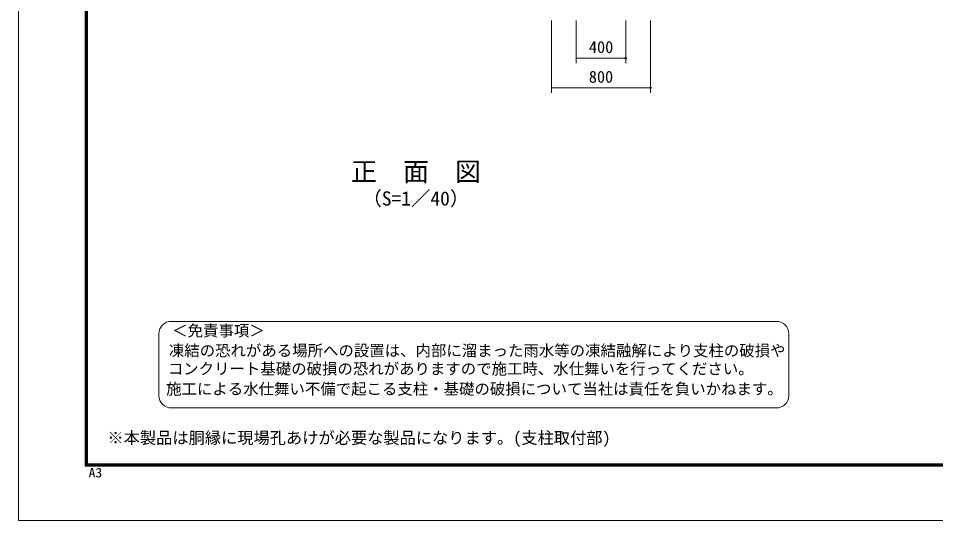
# Model space of a CAD drawing. Units: millimetres at full size. Extents: x -8400 to 8400, y -5940 to 5940.
# Drawn here: x -8400 to -985, y -5940 to -1879 of the extents above; entities that cross this region are included whole.
import ezdxf
from ezdxf.enums import TextEntityAlignment as Align

# ---------------------------------------------------------------- set-up
doc = ezdxf.new("R2010")
doc.units = ezdxf.units.MM
doc.header["$LTSCALE"] = 20
doc.header["$PDMODE"] = 32
doc.header["$PDSIZE"] = 10
for name, color, linetype, lineweight in [('0-4_D-STR-DIM', 7, 'Continuous', 13), ('0-9_D-TTL-TXT', 7, 'Continuous', 13), ('0-C_D-TTL', 7, 'Continuous', 18)]:
    doc.layers.add(name, color=color, linetype=linetype, lineweight=lineweight)
doc.layers.add('0-6_Defpoints', color=253, linetype='Continuous')
doc.styles.add('ＭＳ ゴシック', font='')
doc.styles.get('ＭＳ ゴシック').set_extended_font_data('MS Gothic')

msp = doc.modelspace()

# ---------------------------------------------------------------- linework, layer by layer
at = {"layer": '0-4_D-STR-DIM'}
for p, q in [((-4090.7, -1896.39), (-4090.7, -2481.74)), ((-3890.7, -1896.39), (-3890.7, -2241.74)), ((-3490.7, -1896.39), (-3490.7, -2241.74)), ((-3290.7, -1896.39), (-3290.7, -2481.74)), ((-3890.7, -2201.74), (-3490.7, -2201.74)), ((-4090.7, -2441.74), (-3290.7, -2441.74))]:
    msp.add_line(p, q, dxfattribs=at)
at = {"layer": '0-6_Defpoints'}
for p in [(-3490.7, -2201.74), (-3290.7, -2441.74)]:
    msp.add_point(p, dxfattribs=at)
at = {"layer": '0-9_D-TTL-TXT', "color": 2}
for p, q in [((-2272.51, -4328.7), (-7163.61, -4328.7)), ((-7263.61, -4428.7), (-7263.61, -4928.7)), ((-2172.51, -4928.7), (-2172.51, -4428.7)), ((-7163.61, -5028.7), (-2272.51, -5028.7))]:
    msp.add_line(p, q, dxfattribs=at)
for centre, start, end in [((-7163.61, -4428.7), 90, 180), ((-2272.51, -4428.7), 0, 90), ((-7163.61, -4928.7), 180, 270), ((-2272.51, -4928.7), 270, 0)]:
    msp.add_arc(centre, 100, start, end, dxfattribs=at)
at = {"layer": '0-C_D-TTL', "color": 2}
msp.add_lwpolyline([(-8400, 5940), (8400, 5940), (8400, -5940), (-8400, -5940)], close=True, dxfattribs=at)
at = {"layer": '0-C_D-TTL'}
for points in [[(-7860, 5500), (7860, 5500), (7860, -5500), (-7860, -5500)], [(-7855, 5495), (7855, 5495), (7855, -5495), (-7855, -5495)], [(-7850, 5490), (7850, 5490), (7850, -5490), (-7850, -5490)], [(-7845, 5485), (7845, 5485), (7845, -5485), (-7845, -5485)], [(-7840, 5480), (7840, 5480), (7840, -5480), (-7840, -5480)]]:
    msp.add_lwpolyline(points, close=True, dxfattribs=at)

# ---------------------------------------------------------------- texts
at = {"layer": '0-4_D-STR-DIM', "style": 'ＭＳ ゴシック'}
for s, p in [('400', (-3787.7, -2188.24)), ('800', (-3788.46, -2428.24))]:
    msp.add_text(s, height=96.19, dxfattribs=at).set_placement(p, align=Align.BOTTOM_LEFT)
at = {"layer": '0-9_D-TTL-TXT', "style": 'ＭＳ ゴシック'}
for s, height, p in [('正\u3000面\u3000図', 154, (-5710.5, -3241.16)), ('（S=1／40）', 115.4, (-5619.54, -3427.55)), ('＜免責事項＞ \u3000\u3000', 91.35, (-7156.2, -4477.06)), ('凍結の恐れがある場所への設置は、内部に溜まった雨水等の凍結融解により支柱の破損や', 91.35, (-7183.24, -4638.05)), ('コンクリート基礎の破損の恐れがありますので施工時、水仕舞いを行ってください。', 91.35, (-7191.47, -4784.9)), ('施工による水仕舞い不備で起こる支柱・基礎の破損について当社は責任を負いかねます。 ', 91.35, (-7205.45, -4947.89)), ('※本製品は胴縁に現場孔あけが必要な製品になります。(支柱取付部)', 96.19, (-7680, -5347.21))]:
    msp.add_text(s, height=height, dxfattribs=at).set_placement(p, align=Align.BOTTOM_LEFT)
at = {"layer": '0-C_D-TTL', "style": 'ＭＳ ゴシック', "width": 1.05}
msp.add_text('A3', height=76.98, dxfattribs=at).set_placement((-7832.18, -5613.62), align=Align.BOTTOM_LEFT)

doc.saveas('drawing.dxf')
